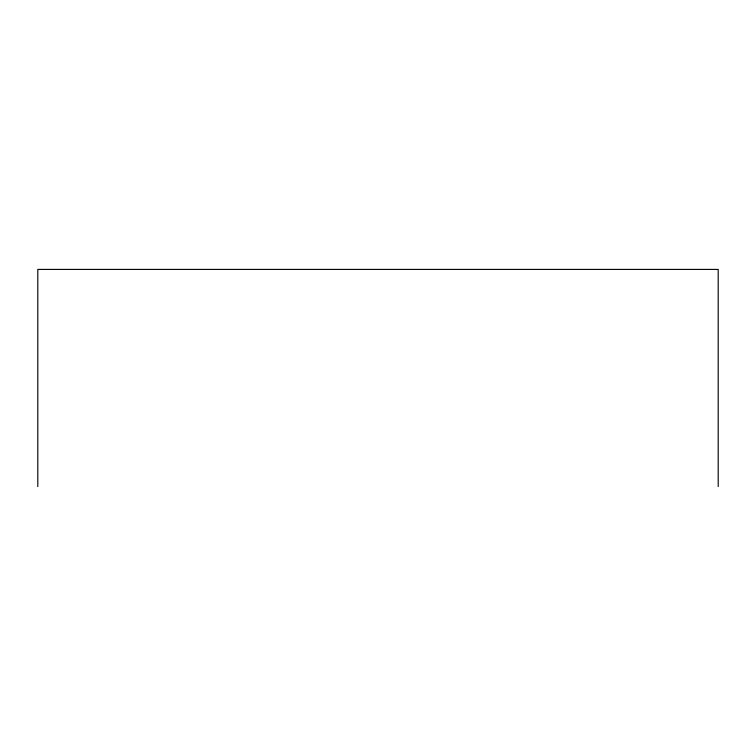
<?xml version="1.0" encoding="UTF-8"?>
<svg xmlns="http://www.w3.org/2000/svg" width="756" height="756" viewBox="0 0 756 756"><rect width="100%" height="100%" fill="white"/><g stroke="black" fill="none" stroke-linecap="round" stroke-linejoin="round"><path stroke-width="1.13" d="M718.2 486.58L718.2 269.42L37.8 269.42L37.8 486.58"/></g></svg>
